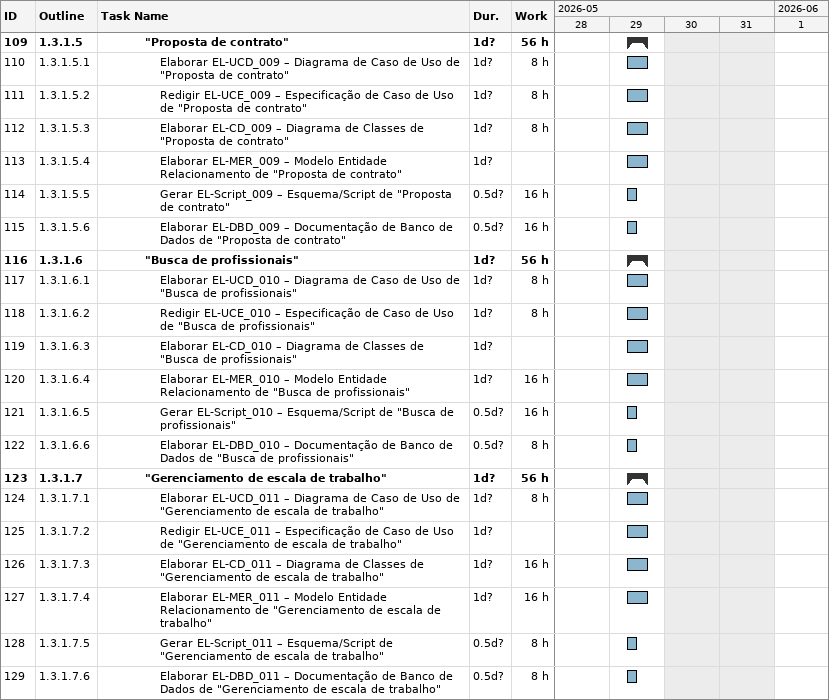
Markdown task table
| ID | WBS | Task | Duration | Start | Finish | Work (h) |
|---|---|---|---|---|---|---|
| 109 | 1.3.1.5 | **"Proposta de contrato"** | 1d? | 2026-05-29 | 2026-05-29 | 56 |
| 110 | 1.3.1.5.1 | Elaborar EL-UCD_009 – Diagrama de Caso de Uso de "Proposta de contrato" | 1d? | 2026-05-29 | 2026-05-29 | 8 |
| 111 | 1.3.1.5.2 | Redigir EL-UCE_009 – Especificação de Caso de Uso de "Proposta de contrato" | 1d? | 2026-05-29 | 2026-05-29 | 8 |
| 112 | 1.3.1.5.3 | Elaborar EL-CD_009 – Diagrama de Classes de "Proposta de contrato" | 1d? | 2026-05-29 | 2026-05-29 | 8 |
| 113 | 1.3.1.5.4 | Elaborar EL-MER_009 – Modelo Entidade Relacionamento de "Proposta de contrato" | 1d? | 2026-05-29 | 2026-05-29 |  |
| 114 | 1.3.1.5.5 | Gerar EL-Script_009 – Esquema/Script de "Proposta de contrato" | 0.5d? | 2026-05-29 | 2026-05-29 | 16 |
| 115 | 1.3.1.5.6 | Elaborar EL-DBD_009 – Documentação de Banco de Dados de "Proposta de contrato" | 0.5d? | 2026-05-29 | 2026-05-29 | 16 |
| 116 | 1.3.1.6 | **"Busca de profissionais"** | 1d? | 2026-05-29 | 2026-05-29 | 56 |
| 117 | 1.3.1.6.1 | Elaborar EL-UCD_010 – Diagrama de Caso de Uso de "Busca de profissionais" | 1d? | 2026-05-29 | 2026-05-29 | 8 |
| 118 | 1.3.1.6.2 | Redigir EL-UCE_010 – Especificação de Caso de Uso de "Busca de profissionais" | 1d? | 2026-05-29 | 2026-05-29 | 8 |
| 119 | 1.3.1.6.3 | Elaborar EL-CD_010 – Diagrama de Classes de "Busca de profissionais" | 1d? | 2026-05-29 | 2026-05-29 |  |
| 120 | 1.3.1.6.4 | Elaborar EL-MER_010 – Modelo Entidade Relacionamento de "Busca de profissionais" | 1d? | 2026-05-29 | 2026-05-29 | 16 |
| 121 | 1.3.1.6.5 | Gerar EL-Script_010 – Esquema/Script de "Busca de profissionais" | 0.5d? | 2026-05-29 | 2026-05-29 | 16 |
| 122 | 1.3.1.6.6 | Elaborar EL-DBD_010 – Documentação de Banco de Dados de "Busca de profissionais" | 0.5d? | 2026-05-29 | 2026-05-29 | 8 |
| 123 | 1.3.1.7 | **"Gerenciamento de escala de trabalho"** | 1d? | 2026-05-29 | 2026-05-29 | 56 |
| 124 | 1.3.1.7.1 | Elaborar EL-UCD_011 – Diagrama de Caso de Uso de "Gerenciamento de escala de trabalho" | 1d? | 2026-05-29 | 2026-05-29 | 8 |
| 125 | 1.3.1.7.2 | Redigir EL-UCE_011 – Especificação de Caso de Uso de "Gerenciamento de escala de trabalho" | 1d? | 2026-05-29 | 2026-05-29 |  |
| 126 | 1.3.1.7.3 | Elaborar EL-CD_011 – Diagrama de Classes de "Gerenciamento de escala de trabalho" | 1d? | 2026-05-29 | 2026-05-29 | 16 |
| 127 | 1.3.1.7.4 | Elaborar EL-MER_011 – Modelo Entidade Relacionamento de "Gerenciamento de escala de trabalho" | 1d? | 2026-05-29 | 2026-05-29 | 16 |
| 128 | 1.3.1.7.5 | Gerar EL-Script_011 – Esquema/Script de "Gerenciamento de escala de trabalho" | 0.5d? | 2026-05-29 | 2026-05-29 | 8 |
| 129 | 1.3.1.7.6 | Elaborar EL-DBD_011 – Documentação de Banco de Dados de "Gerenciamento de escala de trabalho" | 0.5d? | 2026-05-29 | 2026-05-29 | 8 |
